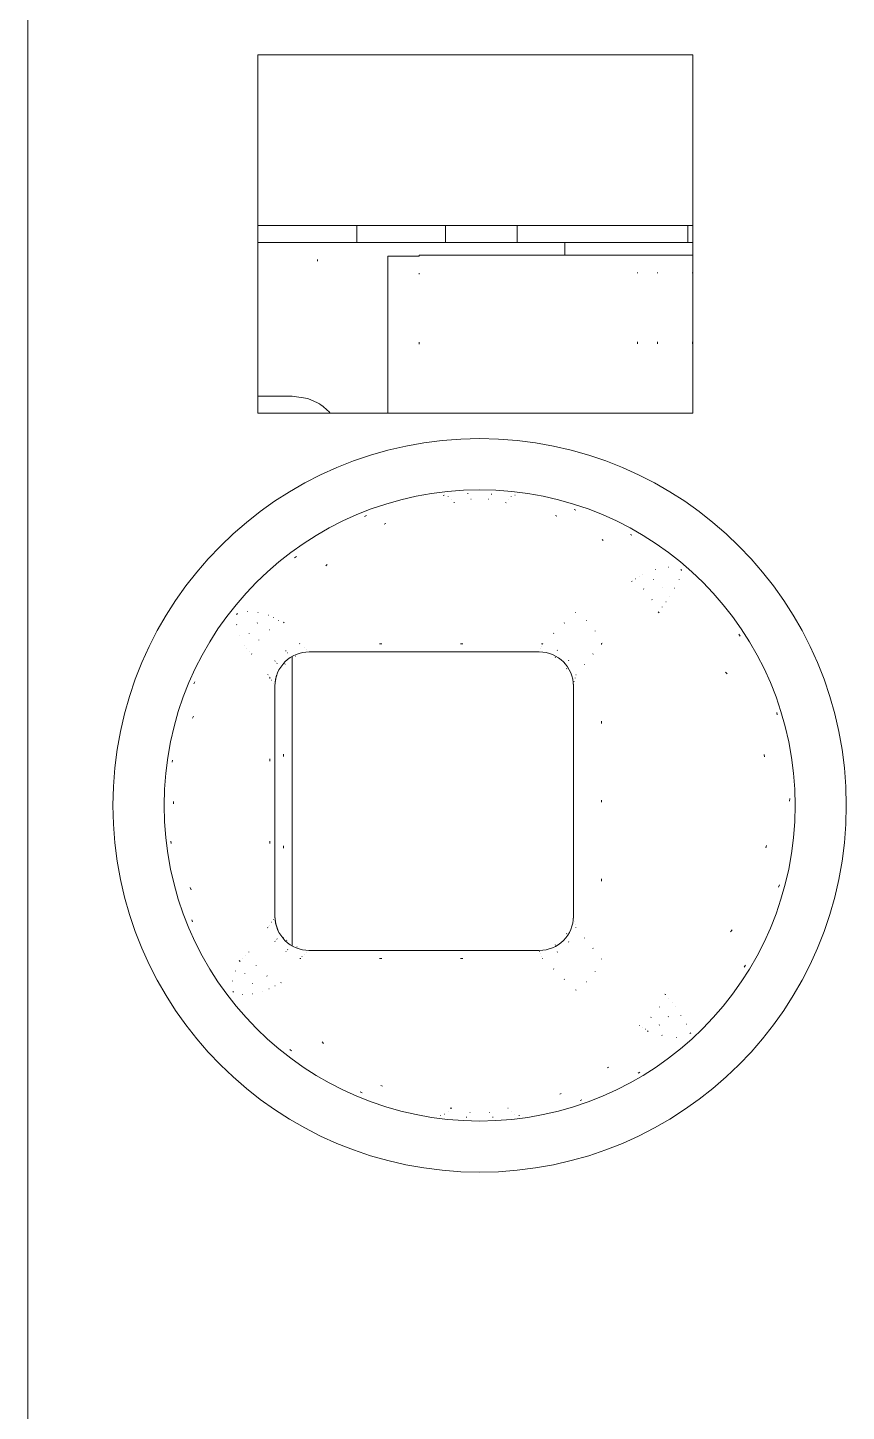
# Model space of a CAD drawing. Header units: inches. Extents: x 17 to 3130, y 15 to 659.
# Drawn here: x 1923.72 to 1928.52, y 209.36 to 217.47 of the extents above; entities that cross this region are included whole.
import ezdxf

# ---------------------------------------------------------------- set-up
doc = ezdxf.new("R2010")
doc.units = ezdxf.units.IN
doc.header["$MEASUREMENT"] = 0
doc.layers.add('Ebene 1', color=7, linetype='Continuous')

msp = doc.modelspace()

# ---------------------------------------------------------------- linework, layer by layer
at = {"layer": 'Ebene 1', "lineweight": 9}
for points in [[(1923.71809, 207.43981), (1923.71809, 207.43981), (1923.71809, 224.30911), (1923.71809, 224.30911)], [(1925.06809, 217.30921), (1925.06809, 217.30921), (1925.06809, 217.30921), (1925.06809, 217.30921)], [(1925.06809, 215.20921), (1925.06809, 215.20921), (1925.06809, 217.30921), (1925.06809, 217.30921)], [(1925.06809, 217.30921), (1925.06809, 217.30921), (1925.06809, 217.30921), (1925.06809, 217.30921)], [(1927.61809, 217.30921), (1927.61809, 217.30921), (1925.06809, 217.30921), (1925.06809, 217.30921)], [(1927.61809, 217.30921), (1927.61809, 217.30921), (1927.61809, 217.30921), (1927.61809, 217.30921)], [(1927.61809, 215.20921), (1927.61809, 215.20921), (1927.61809, 217.30921), (1927.61809, 217.30921)], [(1925.06809, 216.30921), (1925.06809, 216.30921), (1925.06809, 216.30921), (1925.06809, 216.30921)], [(1927.61809, 216.30921), (1927.61809, 216.30921), (1925.06809, 216.30921), (1925.06809, 216.30921)], [(1925.64849, 216.30921), (1925.64849, 216.30921), (1925.64849, 216.30921), (1925.64849, 216.30921)], [(1925.64849, 216.20911), (1925.64849, 216.20911), (1925.64849, 216.30921), (1925.64849, 216.30921)], [(1926.16809, 216.30921), (1926.16809, 216.30921), (1926.16809, 216.30921), (1926.16809, 216.30921)], [(1926.16809, 216.30921), (1926.16809, 216.30921), (1926.16809, 216.20911), (1926.16809, 216.20911)], [(1925.06809, 215.20921), (1925.06809, 215.20921), (1925.06809, 215.20921), (1925.06809, 215.20921)], [(1927.61809, 215.20921), (1927.61809, 215.20921), (1925.06809, 215.20921), (1925.06809, 215.20921)], [(1925.36809, 213.80921), (1925.36809, 213.80921), (1925.36809, 213.80921), (1925.36809, 213.80921)], [(1925.36809, 213.80921), (1925.36809, 213.80921), (1926.71799, 213.80921), (1926.71799, 213.80921)], [(1926.91809, 213.60921), (1926.91809, 213.71961), (1926.82859, 213.80921), (1926.71799, 213.80921)], [(1925.17059, 213.64101), (1925.17059, 213.64101), (1925.17799, 213.67181), (1925.17799, 213.67181)], [(1925.16809, 213.60951), (1925.16809, 213.60951), (1925.17059, 213.64101), (1925.17059, 213.64101)], [(1925.16809, 213.60951), (1925.16809, 213.60951), (1925.16809, 213.60951), (1925.16809, 213.60951)], [(1925.16809, 212.25881), (1925.16809, 212.25881), (1925.16809, 213.60951), (1925.16809, 213.60951)], [(1926.91809, 213.61791), (1926.91809, 213.61791), (1926.91809, 213.61791), (1926.91809, 213.61791)], [(1926.91809, 213.61791), (1926.91809, 213.61791), (1926.91819, 212.25031), (1926.91819, 212.25031)], [(1925.16809, 212.25881), (1925.16809, 212.25881), (1925.16809, 212.25881), (1925.16809, 212.25881)], [(1925.17289, 212.21561), (1925.17289, 212.21561), (1925.16809, 212.25881), (1925.16809, 212.25881)], [(1925.17289, 212.21561), (1925.17289, 212.21561), (1925.17289, 212.21561), (1925.17289, 212.21561)], [(1925.18679, 212.17451), (1925.18679, 212.17451), (1925.17289, 212.21561), (1925.17289, 212.21561)], [(1925.36799, 212.05921), (1925.36799, 212.05921), (1925.36799, 212.05921), (1925.36799, 212.05921)], [(1926.71799, 212.05921), (1926.71799, 212.05921), (1925.36799, 212.05921), (1925.36799, 212.05921)]]:
    msp.add_open_spline(points, degree=3, dxfattribs=at)
at = {"layer": 'Ebene 1', "color": 95, "lineweight": 9}
for points in [[(1926.58809, 216.30921), (1926.58809, 216.30921), (1926.58809, 216.30921), (1926.58809, 216.30921)], [(1926.58809, 216.20921), (1926.58809, 216.20921), (1926.58809, 216.30921), (1926.58809, 216.30921)], [(1927.58809, 216.30921), (1927.58809, 216.30921), (1927.58809, 216.30921), (1927.58809, 216.30921)], [(1927.58809, 216.20921), (1927.58809, 216.20921), (1927.58809, 216.30921), (1927.58809, 216.30921)]]:
    msp.add_open_spline(points, degree=3, dxfattribs=at)
at = {"layer": 'Ebene 1', "color": 30, "lineweight": 9}
for points in [[(1925.06809, 216.20921), (1925.06809, 216.20921), (1925.06809, 216.20921), (1925.06809, 216.20921)], [(1925.23689, 216.20921), (1925.23689, 216.20921), (1925.06809, 216.20921), (1925.06809, 216.20921)], [(1925.23689, 216.20921), (1925.23689, 216.20921), (1925.23689, 216.20921), (1925.23689, 216.20921)], [(1925.41809, 216.20921), (1925.41809, 216.20921), (1925.23689, 216.20921), (1925.23689, 216.20921)], [(1925.41809, 216.20921), (1925.41809, 216.20921), (1925.41809, 216.20921), (1925.41809, 216.20921)], [(1925.41809, 216.20921), (1925.41809, 216.20921), (1926.56809, 216.20921), (1926.56809, 216.20921)], [(1926.56809, 216.20921), (1926.56809, 216.20921), (1926.56809, 216.20921), (1926.56809, 216.20921)], [(1926.56809, 216.20921), (1926.56809, 216.20921), (1926.78019, 216.20921), (1926.78019, 216.20921)], [(1926.78019, 216.20921), (1926.78019, 216.20921), (1926.78019, 216.20921), (1926.78019, 216.20921)], [(1926.78019, 216.20921), (1926.78019, 216.20921), (1926.86809, 216.20921), (1926.86809, 216.20921)], [(1926.86809, 216.20921), (1926.86809, 216.20921), (1926.86809, 216.20921), (1926.86809, 216.20921)], [(1926.92129, 216.20921), (1926.92129, 216.20921), (1926.86809, 216.20921), (1926.86809, 216.20921)], [(1926.86809, 216.20921), (1926.86809, 216.20921), (1926.86809, 216.20921), (1926.86809, 216.20921)], [(1926.86809, 216.13411), (1926.86809, 216.13411), (1926.86809, 216.20921), (1926.86809, 216.20921)], [(1926.92129, 216.20921), (1926.92129, 216.20921), (1926.92129, 216.20921), (1926.92129, 216.20921)], [(1927.07309, 216.20921), (1927.07309, 216.20921), (1926.92129, 216.20921), (1926.92129, 216.20921)], [(1927.07309, 216.20921), (1927.07309, 216.20921), (1927.07309, 216.20921), (1927.07309, 216.20921)], [(1927.30019, 216.20921), (1927.30019, 216.20921), (1927.07309, 216.20921), (1927.07309, 216.20921)], [(1927.30019, 216.20921), (1927.30019, 216.20921), (1927.30019, 216.20921), (1927.30019, 216.20921)], [(1927.56799, 216.20921), (1927.56799, 216.20921), (1927.30019, 216.20921), (1927.30019, 216.20921)], [(1927.56799, 216.20921), (1927.56799, 216.20921), (1927.56799, 216.20921), (1927.56799, 216.20921)], [(1927.61809, 216.20921), (1927.61809, 216.20921), (1927.56799, 216.20921), (1927.56799, 216.20921)], [(1925.06809, 215.30921), (1925.06809, 215.30921), (1925.06809, 215.30921), (1925.06809, 215.30921)], [(1925.16509, 215.30921), (1925.16509, 215.30921), (1925.06809, 215.30921), (1925.06809, 215.30921)], [(1925.16509, 215.30921), (1925.16509, 215.30921), (1925.16509, 215.30921), (1925.16509, 215.30921)], [(1925.26809, 215.30921), (1925.26809, 215.30921), (1925.16509, 215.30921), (1925.16509, 215.30921)], [(1925.26809, 215.30921), (1925.26809, 215.30921), (1925.26809, 215.30921), (1925.26809, 215.30921)], [(1925.26809, 215.30921), (1925.26809, 215.30921), (1925.36029, 215.29461), (1925.36029, 215.29461)], [(1925.36029, 215.29461), (1925.36029, 215.29461), (1925.36029, 215.29461), (1925.36029, 215.29461)], [(1925.36029, 215.29461), (1925.36029, 215.29461), (1925.41809, 215.26901), (1925.41809, 215.26901)], [(1925.49169, 215.20921), (1925.47039, 215.23281), (1925.44569, 215.25311), (1925.41809, 215.26901)], [(1925.26809, 213.78241), (1925.26809, 213.78241), (1925.26809, 213.78241), (1925.26809, 213.78241)], [(1925.26809, 212.08591), (1925.26809, 212.08591), (1925.26809, 213.78241), (1925.26809, 213.78241)]]:
    msp.add_open_spline(points, degree=3, dxfattribs=at)
at = {"layer": 'Ebene 1', "color": 3, "lineweight": 9}
for points in [[(1925.41809, 216.10921), (1925.41809, 216.10921), (1925.41809, 216.10921), (1925.41809, 216.10921)], [(1925.41809, 216.10921), (1925.41809, 216.10921), (1925.41809, 216.09911), (1925.41809, 216.09911)], [(1926.01259, 216.02921), (1926.01259, 216.02921), (1926.01259, 216.02921), (1926.01259, 216.02921)], [(1926.01259, 216.02921), (1926.01259, 216.02921), (1926.01259, 216.02351), (1926.01259, 216.02351)], [(1927.29269, 216.03411), (1927.29269, 216.03411), (1927.29269, 216.03411), (1927.29269, 216.03411)], [(1927.29269, 216.03411), (1927.29269, 216.03411), (1927.29269, 216.02841), (1927.29269, 216.02841)], [(1927.40999, 216.03411), (1927.40999, 216.03411), (1927.40999, 216.03411), (1927.40999, 216.03411)], [(1927.40999, 216.03411), (1927.40999, 216.03411), (1927.40999, 216.02851), (1927.40999, 216.02851)], [(1927.61579, 216.03401), (1927.61579, 216.03401), (1927.61579, 216.03401), (1927.61579, 216.03401)], [(1927.61579, 216.03401), (1927.61579, 216.03401), (1927.61579, 216.02841), (1927.61579, 216.02841)], [(1926.01259, 215.62471), (1926.01259, 215.62471), (1926.01259, 215.62471), (1926.01259, 215.62471)], [(1926.01259, 215.62471), (1926.01259, 215.62471), (1926.01259, 215.61361), (1926.01259, 215.61361)], [(1927.29269, 215.62721), (1927.29269, 215.62721), (1927.29269, 215.62721), (1927.29269, 215.62721)], [(1927.29269, 215.62721), (1927.29269, 215.62721), (1927.29269, 215.61601), (1927.29269, 215.61601)], [(1927.40999, 215.62721), (1927.40999, 215.62721), (1927.40999, 215.62721), (1927.40999, 215.62721)], [(1927.40999, 215.62721), (1927.40999, 215.62721), (1927.40999, 215.61601), (1927.40999, 215.61601)], [(1927.61579, 215.62721), (1927.61579, 215.62721), (1927.61579, 215.62721), (1927.61579, 215.62721)], [(1927.61579, 215.62721), (1927.61579, 215.62721), (1927.61579, 215.61601), (1927.61579, 215.61601)], [(1926.16009, 214.72771), (1926.16009, 214.72771), (1926.15369, 214.72641), (1926.15369, 214.72641)], [(1926.16009, 214.72771), (1926.16009, 214.72771), (1926.16009, 214.72771), (1926.16009, 214.72771)], [(1926.16009, 214.72771), (1926.16009, 214.72771), (1926.16039, 214.72761), (1926.16039, 214.72761)], [(1926.18279, 214.71921), (1926.18279, 214.71921), (1926.18279, 214.71921), (1926.18279, 214.71921)], [(1926.18279, 214.71921), (1926.18279, 214.71921), (1926.18339, 214.71901), (1926.18339, 214.71901)], [(1926.20049, 214.70291), (1926.20049, 214.70291), (1926.20049, 214.70291), (1926.20049, 214.70291)], [(1926.20049, 214.70291), (1926.20049, 214.70291), (1926.20089, 214.70241), (1926.20089, 214.70241)], [(1926.30049, 214.73801), (1926.30049, 214.73801), (1926.29669, 214.73761), (1926.29669, 214.73761)], [(1926.31569, 214.70421), (1926.31569, 214.70421), (1926.31839, 214.70451), (1926.31839, 214.70451)], [(1926.41789, 214.70541), (1926.41789, 214.70541), (1926.41789, 214.70541), (1926.41789, 214.70541)], [(1926.41789, 214.70541), (1926.41789, 214.70541), (1926.42059, 214.70501), (1926.42059, 214.70501)], [(1926.43549, 214.73401), (1926.43549, 214.73401), (1926.43549, 214.73401), (1926.43549, 214.73401)], [(1926.43929, 214.73381), (1926.43929, 214.73381), (1926.43549, 214.73401), (1926.43549, 214.73401)], [(1926.53569, 214.70291), (1926.53569, 214.70291), (1926.53529, 214.70241), (1926.53529, 214.70241)], [(1926.55339, 214.71921), (1926.55339, 214.71921), (1926.55279, 214.71891), (1926.55279, 214.71891)], [(1926.57429, 214.72781), (1926.57429, 214.72781), (1926.57429, 214.72781), (1926.57429, 214.72781)], [(1926.57609, 214.72781), (1926.57609, 214.72781), (1926.57429, 214.72781), (1926.57429, 214.72781)], [(1926.57609, 214.72781), (1926.57609, 214.72781), (1926.57579, 214.72761), (1926.57579, 214.72761)], [(1926.21689, 214.68421), (1926.21689, 214.68421), (1926.21819, 214.68461), (1926.21819, 214.68461)], [(1926.21689, 214.68421), (1926.21689, 214.68421), (1926.21689, 214.68421), (1926.21689, 214.68421)], [(1926.21689, 214.68421), (1926.21689, 214.68421), (1926.22099, 214.68421), (1926.22099, 214.68421)], [(1926.51929, 214.68421), (1926.51929, 214.68421), (1926.51929, 214.68421), (1926.51929, 214.68421)], [(1926.51929, 214.68421), (1926.51929, 214.68421), (1926.52329, 214.68341), (1926.52329, 214.68341)], [(1926.92239, 214.64321), (1926.92239, 214.64321), (1926.92239, 214.64321), (1926.92239, 214.64321)], [(1926.93179, 214.64051), (1926.93179, 214.64051), (1926.92239, 214.64321), (1926.92239, 214.64321)], [(1925.70509, 214.60801), (1925.70509, 214.60801), (1925.69289, 214.60321), (1925.69289, 214.60321)], [(1925.80819, 214.55841), (1925.80819, 214.55841), (1925.81869, 214.56281), (1925.81869, 214.56281)], [(1926.81309, 214.60861), (1926.81309, 214.60861), (1926.81309, 214.60861), (1926.81309, 214.60861)], [(1926.81309, 214.60861), (1926.81309, 214.60861), (1926.82089, 214.60541), (1926.82089, 214.60541)], [(1927.08599, 214.46741), (1927.08599, 214.46741), (1927.08599, 214.46741), (1927.08599, 214.46741)], [(1927.08599, 214.46741), (1927.08599, 214.46741), (1927.09309, 214.46281), (1927.09309, 214.46281)], [(1927.25229, 214.49821), (1927.25229, 214.49821), (1927.25229, 214.49821), (1927.25229, 214.49821)], [(1927.26109, 214.49391), (1927.26109, 214.49391), (1927.25229, 214.49821), (1927.25229, 214.49821)], [(1925.29379, 214.36911), (1925.29379, 214.36911), (1925.28339, 214.36111), (1925.28339, 214.36111)], [(1925.46599, 214.31361), (1925.46599, 214.31361), (1925.47399, 214.32201), (1925.47399, 214.32201)], [(1927.47769, 214.30681), (1927.47769, 214.30681), (1927.47549, 214.30681), (1927.47549, 214.30681)], [(1927.26239, 214.22441), (1927.26239, 214.22441), (1927.25779, 214.22191), (1927.25779, 214.22191)], [(1927.26239, 214.22441), (1927.26239, 214.22441), (1927.26239, 214.22441), (1927.26239, 214.22441)], [(1927.26239, 214.22441), (1927.26239, 214.22441), (1927.26329, 214.22381), (1927.26329, 214.22381)], [(1927.28309, 214.23821), (1927.28309, 214.23821), (1927.28239, 214.23781), (1927.28239, 214.23781)], [(1927.30349, 214.25201), (1927.30349, 214.25201), (1927.30289, 214.25161), (1927.30289, 214.25161)], [(1927.32359, 214.26541), (1927.32359, 214.26541), (1927.32339, 214.26521), (1927.32339, 214.26521)], [(1927.38669, 214.23421), (1927.38669, 214.23421), (1927.38669, 214.23421), (1927.38669, 214.23421)], [(1927.38849, 214.23321), (1927.38849, 214.23321), (1927.38669, 214.23421), (1927.38669, 214.23421)], [(1927.39989, 214.29301), (1927.39989, 214.29301), (1927.39789, 214.29241), (1927.39789, 214.29241)], [(1927.53849, 214.23501), (1927.53849, 214.23501), (1927.53789, 214.23351), (1927.53789, 214.23351)], [(1927.54849, 214.29201), (1927.54849, 214.29201), (1927.54849, 214.29201), (1927.54849, 214.29201)], [(1927.55239, 214.28901), (1927.55239, 214.28901), (1927.54849, 214.29201), (1927.54849, 214.29201)], [(1927.55149, 214.28971), (1927.55149, 214.28971), (1927.55149, 214.28971), (1927.55149, 214.28971)], [(1927.55239, 214.28901), (1927.55239, 214.28901), (1927.55149, 214.28971), (1927.55149, 214.28971)], [(1927.55239, 214.28901), (1927.55239, 214.28901), (1927.55239, 214.28901), (1927.55239, 214.28901)], [(1927.55239, 214.28901), (1927.55239, 214.28901), (1927.55279, 214.28841), (1927.55279, 214.28841)], [(1927.32809, 214.17811), (1927.32809, 214.17811), (1927.32809, 214.17811), (1927.32809, 214.17811)], [(1927.32809, 214.17811), (1927.32809, 214.17811), (1927.32999, 214.17681), (1927.32999, 214.17681)], [(1927.43999, 214.18931), (1927.43999, 214.18931), (1927.43999, 214.18931), (1927.43999, 214.18931)], [(1927.44119, 214.18781), (1927.44119, 214.18781), (1927.43999, 214.18931), (1927.43999, 214.18931)], [(1927.48319, 214.13241), (1927.48319, 214.13241), (1927.48319, 214.13241), (1927.48319, 214.13241)], [(1927.48369, 214.13161), (1927.48369, 214.13161), (1927.48319, 214.13241), (1927.48319, 214.13241)], [(1927.51209, 214.18321), (1927.51209, 214.18321), (1927.51139, 214.18191), (1927.51139, 214.18191)], [(1927.37829, 214.11701), (1927.37829, 214.11701), (1927.37829, 214.11701), (1927.37829, 214.11701)], [(1927.37829, 214.11701), (1927.37829, 214.11701), (1927.37929, 214.11501), (1927.37929, 214.11501)], [(1927.43789, 214.07221), (1927.43789, 214.07221), (1927.43849, 214.07301), (1927.43849, 214.07301)], [(1927.46069, 214.10171), (1927.46069, 214.10171), (1927.46119, 214.10241), (1927.46119, 214.10241)], [(1924.94319, 213.97031), (1924.94319, 213.97031), (1924.94319, 213.97031), (1924.94319, 213.97031)], [(1924.94359, 213.96851), (1924.94359, 213.96851), (1924.94319, 213.97031), (1924.94319, 213.97031)], [(1924.94729, 214.03281), (1924.94729, 214.03281), (1924.94349, 214.02761), (1924.94349, 214.02761)], [(1924.94729, 214.03281), (1924.94729, 214.03281), (1924.94789, 214.03341), (1924.94789, 214.03341)], [(1925.00479, 214.04681), (1925.00479, 214.04681), (1925.00479, 214.04681), (1925.00479, 214.04681)], [(1925.00479, 214.04681), (1925.00479, 214.04681), (1925.00639, 214.04671), (1925.00639, 214.04671)], [(1925.06359, 213.97811), (1925.06359, 213.97811), (1925.06539, 213.97931), (1925.06539, 213.97931)], [(1925.06739, 214.04071), (1925.06739, 214.04071), (1925.06739, 214.04071), (1925.06739, 214.04071)], [(1925.06739, 214.04071), (1925.06739, 214.04071), (1925.06909, 214.04061), (1925.06909, 214.04061)], [(1925.12909, 214.02541), (1925.12909, 214.02541), (1925.12909, 214.02541), (1925.12909, 214.02541)], [(1925.12909, 214.02541), (1925.12909, 214.02541), (1925.12949, 214.02521), (1925.12949, 214.02521)], [(1925.15859, 214.01001), (1925.15859, 214.01001), (1925.15859, 214.01001), (1925.15859, 214.01001)], [(1925.15859, 214.01001), (1925.15859, 214.01001), (1925.15929, 214.00961), (1925.15929, 214.00961)], [(1925.18849, 213.99451), (1925.18849, 213.99451), (1925.18849, 213.99451), (1925.18849, 213.99451)], [(1925.18849, 213.99451), (1925.18849, 213.99451), (1925.18939, 213.99421), (1925.18939, 213.99421)], [(1925.21889, 213.97881), (1925.21889, 213.97881), (1925.22189, 213.98361), (1925.22189, 213.98361)], [(1926.86629, 213.97941), (1926.86629, 213.97941), (1926.86459, 213.97781), (1926.86459, 213.97781)], [(1926.92949, 214.03991), (1926.92949, 214.03991), (1926.92859, 214.03921), (1926.92859, 214.03921)], [(1926.92949, 214.03991), (1926.92949, 214.03991), (1926.92949, 214.03991), (1926.92949, 214.03991)], [(1926.92949, 214.03991), (1926.92949, 214.03991), (1926.93039, 214.03941), (1926.93039, 214.03941)], [(1926.99519, 213.99361), (1926.99519, 213.99361), (1926.99519, 213.99361), (1926.99519, 213.99361)], [(1926.99519, 213.99361), (1926.99519, 213.99361), (1926.99699, 213.99231), (1926.99699, 213.99231)], [(1927.41529, 214.04311), (1927.41529, 214.04311), (1927.41569, 214.04351), (1927.41569, 214.04351)], [(1927.41529, 214.04311), (1927.41529, 214.04311), (1927.41529, 214.04311), (1927.41529, 214.04311)], [(1927.41529, 214.04311), (1927.41529, 214.04311), (1927.42129, 214.03881), (1927.42129, 214.03881)], [(1924.96019, 213.90601), (1924.96019, 213.90601), (1924.96019, 213.90601), (1924.96019, 213.90601)], [(1924.96069, 213.90441), (1924.96069, 213.90441), (1924.96019, 213.90601), (1924.96019, 213.90601)], [(1925.01659, 213.91741), (1925.01659, 213.91741), (1925.01739, 213.91951), (1925.01739, 213.91951)], [(1925.13579, 213.93761), (1925.13579, 213.93761), (1925.13789, 213.93881), (1925.13789, 213.93881)], [(1926.80219, 213.91821), (1926.80219, 213.91821), (1926.80049, 213.91641), (1926.80049, 213.91641)], [(1927.04539, 213.93261), (1927.04539, 213.93261), (1927.04539, 213.93261), (1927.04539, 213.93261)], [(1927.04539, 213.93261), (1927.04539, 213.93261), (1927.04639, 213.93061), (1927.04639, 213.93061)], [(1927.88689, 213.91241), (1927.88689, 213.91241), (1927.88689, 213.91241), (1927.88689, 213.91241)], [(1927.89529, 213.90121), (1927.89529, 213.90121), (1927.88689, 213.91241), (1927.88689, 213.91241)], [(1924.98649, 213.84561), (1924.98649, 213.84561), (1924.98649, 213.84561), (1924.98649, 213.84561)], [(1924.98699, 213.84471), (1924.98699, 213.84471), (1924.98649, 213.84561), (1924.98649, 213.84561)], [(1924.98699, 213.84471), (1924.98699, 213.84471), (1924.98729, 213.84571), (1924.98729, 213.84571)], [(1924.98699, 213.84471), (1924.98699, 213.84471), (1924.98699, 213.84471), (1924.98699, 213.84471)], [(1924.98699, 213.84471), (1924.98699, 213.84471), (1924.98719, 213.84461), (1924.98719, 213.84461)], [(1925.00129, 213.82921), (1925.00129, 213.82921), (1925.00129, 213.82921), (1925.00129, 213.82921)], [(1925.00129, 213.82921), (1925.00129, 213.82921), (1925.00169, 213.82881), (1925.00169, 213.82881)], [(1925.01599, 213.81341), (1925.01599, 213.81341), (1925.01599, 213.81341), (1925.01599, 213.81341)], [(1925.01599, 213.81341), (1925.01599, 213.81341), (1925.01639, 213.81301), (1925.01639, 213.81301)], [(1925.07309, 213.87721), (1925.07309, 213.87721), (1925.07429, 213.87931), (1925.07429, 213.87931)], [(1925.23069, 213.81501), (1925.23069, 213.81501), (1925.23299, 213.81601), (1925.23299, 213.81601)], [(1925.31259, 213.85771), (1925.31259, 213.85771), (1925.31259, 213.85771), (1925.31259, 213.85771)], [(1925.31389, 213.85601), (1925.31389, 213.85601), (1925.31259, 213.85771), (1925.31259, 213.85771)], [(1925.34049, 213.83391), (1925.34049, 213.83391), (1925.34049, 213.83391), (1925.34049, 213.83391)], [(1925.34089, 213.83361), (1925.34089, 213.83361), (1925.34049, 213.83391), (1925.34049, 213.83391)], [(1925.35459, 213.82211), (1925.35459, 213.82211), (1925.35459, 213.82211), (1925.35459, 213.82211)], [(1925.35489, 213.82181), (1925.35489, 213.82181), (1925.35459, 213.82211), (1925.35459, 213.82211)], [(1925.36789, 213.80961), (1925.36789, 213.80961), (1925.36789, 213.80961), (1925.36789, 213.80961)], [(1925.36809, 213.80941), (1925.36809, 213.80941), (1925.36789, 213.80961), (1925.36789, 213.80961)], [(1925.78189, 213.85601), (1925.78189, 213.85601), (1925.78189, 213.85601), (1925.78189, 213.85601)], [(1925.79479, 213.85601), (1925.79479, 213.85601), (1925.78189, 213.85601), (1925.78189, 213.85601)], [(1926.25649, 213.85601), (1926.25649, 213.85601), (1926.25649, 213.85601), (1926.25649, 213.85601)], [(1926.26929, 213.85601), (1926.26929, 213.85601), (1926.25649, 213.85601), (1926.25649, 213.85601)], [(1926.72449, 213.82921), (1926.72449, 213.82921), (1926.72449, 213.82881), (1926.72449, 213.82881)], [(1926.73099, 213.84271), (1926.73099, 213.84271), (1926.73079, 213.84241), (1926.73079, 213.84241)], [(1926.73089, 213.85601), (1926.73089, 213.85601), (1926.73089, 213.85601), (1926.73089, 213.85601)], [(1926.73729, 213.85601), (1926.73729, 213.85601), (1926.73089, 213.85601), (1926.73089, 213.85601)], [(1926.73729, 213.85601), (1926.73729, 213.85601), (1926.73719, 213.85581), (1926.73719, 213.85581)], [(1926.73729, 213.85601), (1926.73729, 213.85601), (1926.73729, 213.85601), (1926.73729, 213.85601)], [(1926.73729, 213.85601), (1926.73729, 213.85601), (1926.73849, 213.85541), (1926.73849, 213.85541)], [(1926.82249, 213.81861), (1926.82249, 213.81861), (1926.82249, 213.81861), (1926.82249, 213.81861)], [(1926.82249, 213.81861), (1926.82249, 213.81861), (1926.82489, 213.81741), (1926.82489, 213.81741)], [(1927.08249, 213.85881), (1927.08249, 213.85881), (1927.08709, 213.86121), (1927.08709, 213.86121)], [(1927.08249, 213.85881), (1927.08249, 213.85881), (1927.08249, 213.85881), (1927.08249, 213.85881)], [(1927.08249, 213.85881), (1927.08249, 213.85881), (1927.08249, 213.85241), (1927.08249, 213.85241)], [(1925.03079, 213.79761), (1925.03079, 213.79761), (1925.03129, 213.79861), (1925.03129, 213.79861)], [(1925.03079, 213.79761), (1925.03079, 213.79761), (1925.03079, 213.79761), (1925.03079, 213.79761)], [(1925.03079, 213.79761), (1925.03079, 213.79761), (1925.03209, 213.79571), (1925.03209, 213.79571)], [(1925.16809, 213.75441), (1925.16809, 213.75441), (1925.16939, 213.75661), (1925.16939, 213.75661)], [(1925.17979, 213.74121), (1925.17979, 213.74121), (1925.18099, 213.74341), (1925.18099, 213.74341)], [(1925.22589, 213.73741), (1925.22589, 213.73741), (1925.22719, 213.73911), (1925.22719, 213.73911)], [(1925.24219, 213.80361), (1925.24219, 213.80361), (1925.24439, 213.80461), (1925.24439, 213.80461)], [(1925.28879, 213.78361), (1925.28879, 213.78361), (1925.29099, 213.78441), (1925.29099, 213.78441)], [(1926.81059, 213.77761), (1926.81059, 213.77761), (1926.81059, 213.77761), (1926.81059, 213.77761)], [(1926.81319, 213.77661), (1926.81319, 213.77661), (1926.81059, 213.77761), (1926.81059, 213.77761)], [(1926.88939, 213.75981), (1926.88939, 213.75981), (1926.88939, 213.75981), (1926.88939, 213.75981)], [(1926.88939, 213.75981), (1926.88939, 213.75981), (1926.89059, 213.75761), (1926.89059, 213.75761)], [(1926.98219, 213.73521), (1926.98219, 213.73521), (1926.98349, 213.73691), (1926.98349, 213.73691)], [(1927.03199, 213.79661), (1927.03199, 213.79661), (1927.03339, 213.79821), (1927.03339, 213.79821)], [(1925.12579, 213.67481), (1925.12579, 213.67481), (1925.12649, 213.67581), (1925.12649, 213.67581)], [(1925.12979, 213.66981), (1925.12979, 213.66981), (1925.12979, 213.66981), (1925.12979, 213.66981)], [(1925.12979, 213.66981), (1925.12979, 213.66981), (1925.12999, 213.66961), (1925.12999, 213.66961)], [(1925.13409, 213.66481), (1925.13409, 213.66481), (1925.13409, 213.66481), (1925.13409, 213.66481)], [(1925.13409, 213.66481), (1925.13409, 213.66481), (1925.13419, 213.66461), (1925.13419, 213.66461)], [(1925.13839, 213.65961), (1925.13839, 213.65961), (1925.13889, 213.66071), (1925.13889, 213.66071)], [(1925.13839, 213.65961), (1925.13839, 213.65961), (1925.13839, 213.65961), (1925.13839, 213.65961)], [(1925.13839, 213.65961), (1925.13839, 213.65961), (1925.13839, 213.65311), (1925.13839, 213.65311)], [(1925.13839, 213.65961), (1925.13839, 213.65961), (1925.13839, 213.65961), (1925.13839, 213.65961)], [(1925.13839, 213.65961), (1925.13839, 213.65961), (1925.13849, 213.65941), (1925.13849, 213.65941)], [(1925.17799, 213.67181), (1925.17799, 213.67181), (1925.17869, 213.67261), (1925.17869, 213.67261)], [(1926.87819, 213.71281), (1926.87819, 213.71281), (1926.87819, 213.71281), (1926.87819, 213.71281)], [(1926.87929, 213.71021), (1926.87929, 213.71021), (1926.87819, 213.71281), (1926.87819, 213.71281)], [(1926.92799, 213.65561), (1926.92799, 213.65561), (1926.92809, 213.65621), (1926.92809, 213.65621)], [(1926.93299, 213.67481), (1926.93299, 213.67481), (1926.93369, 213.67551), (1926.93369, 213.67551)], [(1927.80989, 213.69121), (1927.80989, 213.69121), (1927.80989, 213.69121), (1927.80989, 213.69121)], [(1927.80989, 213.69121), (1927.80989, 213.69121), (1927.81949, 213.68011), (1927.81949, 213.68011)], [(1924.69899, 213.63301), (1924.69899, 213.63301), (1924.69279, 213.62151), (1924.69279, 213.62151)], [(1925.14849, 213.64341), (1925.14849, 213.64341), (1925.14849, 213.64341), (1925.14849, 213.64341)], [(1925.14849, 213.64341), (1925.14849, 213.64341), (1925.14879, 213.64291), (1925.14879, 213.64291)], [(1925.15869, 213.62681), (1925.15869, 213.62681), (1925.15869, 213.62681), (1925.15869, 213.62681)], [(1925.15869, 213.62681), (1925.15869, 213.62681), (1925.15909, 213.62641), (1925.15909, 213.62641)], [(1926.91759, 213.61921), (1926.91759, 213.61921), (1926.91759, 213.61921), (1926.91759, 213.61921)], [(1926.91809, 213.61791), (1926.91809, 213.61791), (1926.91759, 213.61921), (1926.91759, 213.61921)], [(1926.91809, 213.61791), (1926.91809, 213.61791), (1926.91819, 213.61821), (1926.91819, 213.61821)], [(1926.92299, 213.63661), (1926.92299, 213.63661), (1926.92319, 213.63721), (1926.92319, 213.63721)], [(1924.68469, 213.42021), (1924.68469, 213.42021), (1924.69049, 213.43301), (1924.69049, 213.43301)], [(1927.08249, 213.40271), (1927.08249, 213.40271), (1927.08249, 213.40271), (1927.08249, 213.40271)], [(1927.08249, 213.40271), (1927.08249, 213.40271), (1927.08249, 213.39021), (1927.08249, 213.39021)], [(1928.10999, 213.45301), (1928.10999, 213.45301), (1928.10999, 213.45301), (1928.10999, 213.45301)], [(1928.11249, 213.43941), (1928.11249, 213.43941), (1928.10999, 213.45301), (1928.10999, 213.45301)], [(1924.56819, 213.17481), (1924.56819, 213.17481), (1924.56599, 213.16201), (1924.56599, 213.16201)], [(1925.13839, 213.18261), (1925.13839, 213.18261), (1925.13839, 213.18261), (1925.13839, 213.18261)], [(1925.13839, 213.18261), (1925.13839, 213.18261), (1925.13839, 213.16941), (1925.13839, 213.16941)], [(1925.21749, 213.21021), (1925.21749, 213.21021), (1925.21749, 213.21021), (1925.21749, 213.21021)], [(1925.21759, 213.19571), (1925.21759, 213.19571), (1925.21749, 213.21021), (1925.21749, 213.21021)], [(1928.03559, 213.20741), (1928.03559, 213.20741), (1928.03559, 213.20741), (1928.03559, 213.20741)], [(1928.03559, 213.20741), (1928.03559, 213.20741), (1928.03919, 213.19341), (1928.03919, 213.19341)], [(1924.57249, 212.91841), (1924.57249, 212.91841), (1924.57279, 212.93261), (1924.57279, 212.93261)], [(1927.08249, 212.94041), (1927.08249, 212.94041), (1927.08249, 212.94041), (1927.08249, 212.94041)], [(1927.08249, 212.94041), (1927.08249, 212.94041), (1927.08249, 212.92791), (1927.08249, 212.92791)], [(1928.18579, 212.93501), (1928.18579, 212.93501), (1928.18699, 212.94901), (1928.18699, 212.94901)], [(1924.55799, 212.69901), (1924.55799, 212.69901), (1924.55799, 212.69901), (1924.55799, 212.69901)], [(1924.55799, 212.69901), (1924.55799, 212.69901), (1924.56019, 212.68621), (1924.56019, 212.68621)], [(1925.13839, 212.69891), (1925.13839, 212.69891), (1925.13839, 212.69891), (1925.13839, 212.69891)], [(1925.13839, 212.69891), (1925.13839, 212.69891), (1925.13839, 212.68581), (1925.13839, 212.68581)], [(1925.21749, 212.67261), (1925.21749, 212.67261), (1925.21749, 212.67261), (1925.21749, 212.67261)], [(1925.21749, 212.65791), (1925.21749, 212.65791), (1925.21749, 212.67261), (1925.21749, 212.67261)], [(1928.04929, 212.67441), (1928.04929, 212.67441), (1928.04619, 212.66001), (1928.04619, 212.66001)], [(1924.67179, 212.42801), (1924.67179, 212.42801), (1924.67179, 212.42801), (1924.67179, 212.42801)], [(1924.67729, 212.41511), (1924.67729, 212.41511), (1924.67179, 212.42801), (1924.67179, 212.42801)], [(1927.08249, 212.47811), (1927.08249, 212.47811), (1927.08249, 212.47811), (1927.08249, 212.47811)], [(1927.08249, 212.47811), (1927.08249, 212.47811), (1927.08249, 212.46551), (1927.08249, 212.46551)], [(1928.12109, 212.42981), (1928.12109, 212.42981), (1928.12609, 212.44281), (1928.12609, 212.44281)], [(1924.68089, 212.23841), (1924.68089, 212.23841), (1924.68089, 212.23841), (1924.68089, 212.23841)], [(1924.68089, 212.23841), (1924.68089, 212.23841), (1924.68509, 212.22621), (1924.68509, 212.22621)], [(1925.12589, 212.19361), (1925.12589, 212.19361), (1925.12429, 212.19161), (1925.12429, 212.19161)], [(1925.12999, 212.19861), (1925.12999, 212.19861), (1925.12989, 212.19861), (1925.12989, 212.19861)], [(1925.13419, 212.20361), (1925.13419, 212.20361), (1925.13409, 212.20361), (1925.13409, 212.20361)], [(1925.14879, 212.22541), (1925.14879, 212.22541), (1925.14859, 212.22481), (1925.14859, 212.22481)], [(1925.15889, 212.24181), (1925.15889, 212.24181), (1925.15869, 212.24141), (1925.15869, 212.24141)], [(1925.16809, 212.25881), (1925.16809, 212.25881), (1925.16799, 212.25841), (1925.16799, 212.25841)], [(1926.91819, 212.25031), (1926.91819, 212.25031), (1926.91759, 212.24901), (1926.91759, 212.24901)], [(1926.92299, 212.23161), (1926.92299, 212.23161), (1926.92299, 212.23161), (1926.92299, 212.23161)], [(1926.92309, 212.23121), (1926.92309, 212.23121), (1926.92299, 212.23161), (1926.92299, 212.23161)], [(1926.92799, 212.21281), (1926.92799, 212.21281), (1926.92799, 212.21281), (1926.92799, 212.21281)], [(1926.92809, 212.21221), (1926.92809, 212.21221), (1926.92799, 212.21281), (1926.92799, 212.21281)], [(1926.93299, 212.19361), (1926.93299, 212.19361), (1926.93239, 212.19241), (1926.93239, 212.19241)], [(1926.93299, 212.19381), (1926.93299, 212.19381), (1926.93299, 212.19381), (1926.93299, 212.19381)], [(1926.93299, 212.19361), (1926.93299, 212.19361), (1926.93299, 212.19381), (1926.93299, 212.19381)], [(1925.16809, 212.11401), (1925.16809, 212.11401), (1925.16809, 212.11401), (1925.16809, 212.11401)], [(1925.16939, 212.11181), (1925.16939, 212.11181), (1925.16809, 212.11401), (1925.16809, 212.11401)], [(1925.17979, 212.12701), (1925.17979, 212.12701), (1925.17979, 212.12701), (1925.17979, 212.12701)], [(1925.18099, 212.12481), (1925.18099, 212.12481), (1925.17979, 212.12701), (1925.17979, 212.12701)], [(1925.21749, 212.13481), (1925.21749, 212.13481), (1925.21749, 212.13481), (1925.21749, 212.13481)], [(1925.21749, 212.12751), (1925.21749, 212.12751), (1925.21749, 212.13481), (1925.21749, 212.13481)], [(1925.23529, 212.11901), (1925.23529, 212.11901), (1925.23529, 212.11901), (1925.23529, 212.11901)], [(1925.23669, 212.11751), (1925.23669, 212.11751), (1925.23529, 212.11901), (1925.23529, 212.11901)], [(1926.87939, 212.15801), (1926.87939, 212.15801), (1926.87819, 212.15561), (1926.87819, 212.15561)], [(1926.89059, 212.11081), (1926.89059, 212.11081), (1926.88939, 212.10851), (1926.88939, 212.10851)], [(1926.98219, 212.13301), (1926.98219, 212.13301), (1926.98219, 212.13301), (1926.98219, 212.13301)], [(1926.98349, 212.13141), (1926.98349, 212.13141), (1926.98219, 212.13301), (1926.98219, 212.13301)], [(1927.84879, 212.17951), (1927.84879, 212.17951), (1927.83969, 212.16801), (1927.83969, 212.16801)], [(1924.99769, 212.03221), (1924.99769, 212.03221), (1924.99719, 212.03161), (1924.99719, 212.03161)], [(1925.01469, 212.05001), (1925.01469, 212.05001), (1925.01449, 212.04981), (1925.01449, 212.04981)], [(1925.23079, 212.05341), (1925.23079, 212.05341), (1925.23079, 212.05341), (1925.23079, 212.05341)], [(1925.23309, 212.05221), (1925.23309, 212.05221), (1925.23079, 212.05341), (1925.23079, 212.05341)], [(1925.24219, 212.06481), (1925.24219, 212.06481), (1925.24219, 212.06481), (1925.24219, 212.06481)], [(1925.24439, 212.06361), (1925.24439, 212.06361), (1925.24219, 212.06481), (1925.24219, 212.06481)], [(1925.29549, 212.08001), (1925.29549, 212.08001), (1925.29549, 212.08001), (1925.29549, 212.08001)], [(1925.29739, 212.07951), (1925.29739, 212.07951), (1925.29549, 212.08001), (1925.29549, 212.08001)], [(1925.32539, 212.02361), (1925.32539, 212.02361), (1925.32539, 212.02361), (1925.32539, 212.02361)], [(1925.32639, 212.02311), (1925.32639, 212.02311), (1925.32539, 212.02361), (1925.32539, 212.02361)], [(1925.32639, 212.02311), (1925.32639, 212.02311), (1925.32669, 212.02331), (1925.32669, 212.02331)], [(1925.34049, 212.03461), (1925.34049, 212.03461), (1925.34079, 212.03481), (1925.34079, 212.03481)], [(1925.35459, 212.04621), (1925.35459, 212.04621), (1925.35499, 212.04661), (1925.35499, 212.04661)], [(1925.36719, 212.05921), (1925.36719, 212.05921), (1925.36719, 212.05921), (1925.36719, 212.05921)], [(1925.36799, 212.05881), (1925.36799, 212.05881), (1925.36719, 212.05921), (1925.36719, 212.05921)], [(1926.71799, 212.05281), (1926.71799, 212.05281), (1926.71799, 212.05281), (1926.71799, 212.05281)], [(1926.71799, 212.05281), (1926.71799, 212.05281), (1926.71819, 212.05261), (1926.71819, 212.05261)], [(1926.72449, 212.03951), (1926.72449, 212.03951), (1926.72449, 212.03951), (1926.72449, 212.03951)], [(1926.72449, 212.03951), (1926.72449, 212.03951), (1926.72459, 212.03921), (1926.72459, 212.03921)], [(1926.73089, 212.02601), (1926.73089, 212.02601), (1926.73089, 212.02601), (1926.73089, 212.02601)], [(1926.73089, 212.02601), (1926.73089, 212.02601), (1926.73099, 212.02561), (1926.73099, 212.02561)], [(1926.81319, 212.09161), (1926.81319, 212.09161), (1926.81059, 212.09071), (1926.81059, 212.09071)], [(1926.82479, 212.05081), (1926.82479, 212.05081), (1926.82249, 212.04981), (1926.82249, 212.04981)], [(1927.03199, 212.07181), (1927.03199, 212.07181), (1927.03199, 212.07181), (1927.03199, 212.07181)], [(1927.03339, 212.07001), (1927.03339, 212.07001), (1927.03199, 212.07181), (1927.03199, 212.07181)], [(1924.95829, 212.00101), (1924.95829, 212.00101), (1924.95829, 212.00101), (1924.95829, 212.00101)], [(1924.96289, 211.99581), (1924.96289, 211.99581), (1924.95829, 212.00101), (1924.95829, 212.00101)], [(1924.96289, 211.99581), (1924.96289, 211.99581), (1924.96259, 211.99511), (1924.96259, 211.99511)], [(1924.96289, 211.99581), (1924.96289, 211.99581), (1924.96289, 211.99581), (1924.96289, 211.99581)], [(1924.96289, 211.99581), (1924.96289, 211.99581), (1924.96339, 211.99481), (1924.96339, 211.99481)], [(1924.98049, 212.01421), (1924.98049, 212.01421), (1924.97999, 212.01361), (1924.97999, 212.01361)], [(1925.05709, 211.97041), (1925.05709, 211.97041), (1925.05709, 211.97041), (1925.05709, 211.97041)], [(1925.05819, 211.96821), (1925.05819, 211.96821), (1925.05709, 211.97041), (1925.05709, 211.97041)], [(1925.31289, 212.01281), (1925.31289, 212.01281), (1925.31289, 212.01281), (1925.31289, 212.01281)], [(1925.31379, 212.01221), (1925.31379, 212.01221), (1925.31289, 212.01281), (1925.31289, 212.01281)], [(1925.31379, 212.01221), (1925.31379, 212.01221), (1925.32039, 212.01231), (1925.32039, 212.01231)], [(1925.31379, 212.01221), (1925.31379, 212.01221), (1925.31379, 212.01221), (1925.31379, 212.01221)], [(1925.78189, 212.01231), (1925.78189, 212.01231), (1925.78189, 212.01231), (1925.78189, 212.01231)], [(1925.78189, 212.01231), (1925.78189, 212.01231), (1925.79479, 212.01231), (1925.79479, 212.01231)], [(1926.25649, 212.01231), (1926.25649, 212.01231), (1926.26929, 212.01241), (1926.26929, 212.01241)], [(1926.25649, 212.01231), (1926.25649, 212.01231), (1926.25649, 212.01231), (1926.25649, 212.01231)], [(1926.73729, 212.01231), (1926.73729, 212.01231), (1926.73729, 212.01231), (1926.73729, 212.01231)], [(1926.73729, 212.01231), (1926.73729, 212.01231), (1926.73819, 212.01141), (1926.73819, 212.01141)], [(1926.80059, 211.95181), (1926.80059, 211.95181), (1926.80059, 211.95181), (1926.80059, 211.95181)], [(1926.80059, 211.95181), (1926.80059, 211.95181), (1926.80219, 211.95011), (1926.80219, 211.95011)], [(1927.08189, 212.01041), (1927.08189, 212.01041), (1927.08189, 212.01041), (1927.08189, 212.01041)], [(1927.08249, 212.00961), (1927.08249, 212.00961), (1927.08189, 212.01041), (1927.08189, 212.01041)], [(1927.08249, 212.00961), (1927.08249, 212.00961), (1927.08209, 212.00861), (1927.08209, 212.00861)], [(1927.91919, 211.96161), (1927.91919, 211.96161), (1927.92689, 211.97311), (1927.92689, 211.97311)], [(1924.91889, 211.88001), (1924.91889, 211.88001), (1924.91839, 211.87841), (1924.91839, 211.87841)], [(1924.93749, 211.93981), (1924.93749, 211.93981), (1924.93699, 211.93821), (1924.93699, 211.93821)], [(1924.99089, 211.92441), (1924.99089, 211.92441), (1924.99089, 211.92441), (1924.99089, 211.92441)], [(1924.99089, 211.92441), (1924.99089, 211.92441), (1924.99159, 211.92251), (1924.99159, 211.92251)], [(1925.03539, 211.86441), (1925.03539, 211.86441), (1925.03539, 211.86441), (1925.03539, 211.86441)], [(1925.03539, 211.86441), (1925.03539, 211.86441), (1925.03709, 211.86301), (1925.03709, 211.86301)], [(1925.11959, 211.90981), (1925.11959, 211.90981), (1925.11959, 211.90981), (1925.11959, 211.90981)], [(1925.12179, 211.90871), (1925.12179, 211.90871), (1925.11959, 211.90981), (1925.11959, 211.90981)], [(1925.20169, 211.86941), (1925.20169, 211.86941), (1925.20169, 211.86941), (1925.20169, 211.86941)], [(1925.20279, 211.86881), (1925.20279, 211.86881), (1925.20169, 211.86941), (1925.20169, 211.86941)], [(1925.20279, 211.86881), (1925.20279, 211.86881), (1925.20219, 211.86861), (1925.20219, 211.86861)], [(1925.20279, 211.86881), (1925.20279, 211.86881), (1925.20429, 211.87081), (1925.20429, 211.87081)], [(1926.86459, 211.89051), (1926.86459, 211.89051), (1926.86459, 211.89051), (1926.86459, 211.89051)], [(1926.86459, 211.89051), (1926.86459, 211.89051), (1926.86629, 211.88881), (1926.86629, 211.88881)], [(1926.99709, 211.87591), (1926.99709, 211.87591), (1926.99519, 211.87461), (1926.99519, 211.87461)], [(1927.04639, 211.93781), (1927.04639, 211.93781), (1927.04539, 211.93581), (1927.04539, 211.93581)], [(1924.92009, 211.81921), (1924.92009, 211.81921), (1924.92009, 211.81921), (1924.92009, 211.81921)], [(1924.92009, 211.81921), (1924.92009, 211.81921), (1924.92429, 211.81421), (1924.92429, 211.81421)], [(1924.97699, 211.80181), (1924.97699, 211.80181), (1924.97529, 211.80171), (1924.97529, 211.80171)], [(1925.03849, 211.80521), (1925.03849, 211.80521), (1925.03679, 211.80521), (1925.03679, 211.80521)], [(1925.09779, 211.81641), (1925.09779, 211.81641), (1925.09709, 211.81621), (1925.09709, 211.81621)], [(1925.13339, 211.83401), (1925.13339, 211.83401), (1925.13239, 211.83361), (1925.13239, 211.83361)], [(1925.16839, 211.85161), (1925.16839, 211.85161), (1925.16739, 211.85101), (1925.16739, 211.85101)], [(1926.92949, 211.82831), (1926.92949, 211.82831), (1926.92949, 211.82831), (1926.92949, 211.82831)], [(1926.92949, 211.82831), (1926.92949, 211.82831), (1926.93459, 211.82551), (1926.93459, 211.82551)], [(1927.45409, 211.80361), (1927.45409, 211.80361), (1927.45409, 211.80361), (1927.45409, 211.80361)], [(1927.45929, 211.80091), (1927.45929, 211.80091), (1927.45409, 211.80361), (1927.45409, 211.80361)], [(1927.45929, 211.80091), (1927.45929, 211.80091), (1927.45869, 211.79991), (1927.45869, 211.79991)], [(1927.42309, 211.72911), (1927.42309, 211.72911), (1927.42209, 211.72711), (1927.42209, 211.72711)], [(1927.47789, 211.77781), (1927.47789, 211.77781), (1927.47789, 211.77781), (1927.47789, 211.77781)], [(1927.47829, 211.77711), (1927.47829, 211.77711), (1927.47789, 211.77781), (1927.47789, 211.77781)], [(1927.49689, 211.75421), (1927.49689, 211.75421), (1927.49689, 211.75421), (1927.49689, 211.75421)], [(1927.49739, 211.75361), (1927.49739, 211.75361), (1927.49689, 211.75421), (1927.49689, 211.75421)], [(1927.51589, 211.73081), (1927.51589, 211.73081), (1927.51589, 211.73081), (1927.51589, 211.73081)], [(1927.51609, 211.73041), (1927.51609, 211.73041), (1927.51589, 211.73081), (1927.51589, 211.73081)], [(1927.30599, 211.61961), (1927.30599, 211.61961), (1927.30599, 211.61961), (1927.30599, 211.61961)], [(1927.30599, 211.61961), (1927.30599, 211.61961), (1927.30639, 211.61951), (1927.30639, 211.61951)], [(1927.37369, 211.66721), (1927.37369, 211.66721), (1927.37189, 211.66591), (1927.37189, 211.66591)], [(1927.41999, 211.62151), (1927.41999, 211.62151), (1927.42179, 211.62241), (1927.42179, 211.62241)], [(1927.47319, 211.66941), (1927.47319, 211.66941), (1927.47449, 211.67101), (1927.47449, 211.67101)], [(1927.54779, 211.67961), (1927.54779, 211.67961), (1927.54779, 211.67961), (1927.54779, 211.67961)], [(1927.54859, 211.67831), (1927.54859, 211.67831), (1927.54779, 211.67961), (1927.54779, 211.67961)], [(1927.57929, 211.62781), (1927.57929, 211.62781), (1927.57929, 211.62781), (1927.57929, 211.62781)], [(1927.57999, 211.62641), (1927.57999, 211.62641), (1927.57929, 211.62781), (1927.57929, 211.62781)], [(1927.32249, 211.60901), (1927.32249, 211.60901), (1927.32249, 211.60901), (1927.32249, 211.60901)], [(1927.32249, 211.60901), (1927.32249, 211.60901), (1927.32299, 211.60861), (1927.32299, 211.60861)], [(1927.33909, 211.59831), (1927.33909, 211.59831), (1927.33909, 211.59831), (1927.33909, 211.59831)], [(1927.33909, 211.59831), (1927.33909, 211.59831), (1927.33959, 211.59801), (1927.33959, 211.59801)], [(1927.35599, 211.58741), (1927.35599, 211.58741), (1927.35279, 211.58421), (1927.35279, 211.58421)], [(1927.35599, 211.58741), (1927.35599, 211.58741), (1927.35679, 211.58781), (1927.35679, 211.58781)], [(1927.35599, 211.58741), (1927.35599, 211.58741), (1927.35599, 211.58741), (1927.35599, 211.58741)], [(1927.35599, 211.58741), (1927.35599, 211.58741), (1927.35709, 211.58701), (1927.35709, 211.58701)], [(1927.43629, 211.56161), (1927.43629, 211.56161), (1927.43629, 211.56161), (1927.43629, 211.56161)], [(1927.43629, 211.56161), (1927.43629, 211.56161), (1927.43849, 211.56091), (1927.43849, 211.56091)], [(1927.51959, 211.54861), (1927.51959, 211.54861), (1927.52199, 211.54881), (1927.52199, 211.54881)], [(1927.60089, 211.57141), (1927.60089, 211.57141), (1927.60569, 211.57651), (1927.60569, 211.57651)], [(1927.60089, 211.57141), (1927.60089, 211.57141), (1927.60129, 211.57211), (1927.60129, 211.57211)], [(1925.25469, 211.47901), (1925.25469, 211.47901), (1925.25469, 211.47901), (1925.25469, 211.47901)], [(1925.25469, 211.47901), (1925.25469, 211.47901), (1925.26509, 211.47081), (1925.26509, 211.47081)], [(1925.44569, 211.52301), (1925.44569, 211.52301), (1925.44569, 211.52301), (1925.44569, 211.52301)], [(1925.45349, 211.51431), (1925.45349, 211.51431), (1925.44569, 211.52301), (1925.44569, 211.52301)], [(1927.12389, 211.37541), (1927.12389, 211.37541), (1927.11679, 211.37051), (1927.11679, 211.37051)], [(1927.29769, 211.34041), (1927.29769, 211.34041), (1927.30649, 211.34541), (1927.30649, 211.34541)], [(1925.66819, 211.22941), (1925.66819, 211.22941), (1925.66819, 211.22941), (1925.66819, 211.22941)], [(1925.66819, 211.22941), (1925.66819, 211.22941), (1925.68019, 211.22381), (1925.68019, 211.22381)], [(1925.78819, 211.26801), (1925.78819, 211.26801), (1925.78819, 211.26801), (1925.78819, 211.26801)], [(1925.79879, 211.26321), (1925.79879, 211.26321), (1925.78819, 211.26801), (1925.78819, 211.26801)], [(1926.84589, 211.22081), (1926.84589, 211.22081), (1926.83789, 211.21751), (1926.83789, 211.21751)], [(1926.19549, 211.13541), (1926.19549, 211.13541), (1926.19549, 211.13541), (1926.19549, 211.13541)], [(1926.20119, 211.13411), (1926.20119, 211.13411), (1926.19549, 211.13541), (1926.19549, 211.13541)], [(1926.20119, 211.13411), (1926.20119, 211.13411), (1926.20099, 211.13381), (1926.20099, 211.13381)], [(1926.20119, 211.13411), (1926.20119, 211.13411), (1926.20119, 211.13411), (1926.20119, 211.13411)], [(1926.20119, 211.13411), (1926.20119, 211.13411), (1926.20579, 211.13411), (1926.20579, 211.13411)], [(1926.53499, 211.13421), (1926.53499, 211.13421), (1926.53349, 211.13361), (1926.53349, 211.13361)], [(1926.53499, 211.13421), (1926.53499, 211.13421), (1926.53499, 211.13421), (1926.53499, 211.13421)], [(1926.53499, 211.13421), (1926.53499, 211.13421), (1926.53519, 211.13381), (1926.53519, 211.13381)], [(1926.95839, 211.17861), (1926.95839, 211.17861), (1926.96789, 211.18241), (1926.96789, 211.18241)], [(1926.13859, 211.09121), (1926.13859, 211.09121), (1926.13859, 211.09121), (1926.13859, 211.09121)], [(1926.13859, 211.09121), (1926.13859, 211.09121), (1926.14059, 211.09121), (1926.14059, 211.09121)], [(1926.16369, 211.09941), (1926.16369, 211.09941), (1926.16299, 211.09921), (1926.16299, 211.09921)], [(1926.18339, 211.11561), (1926.18339, 211.11561), (1926.18279, 211.11521), (1926.18279, 211.11521)], [(1926.28949, 211.08151), (1926.28949, 211.08151), (1926.28949, 211.08151), (1926.28949, 211.08151)], [(1926.28949, 211.08151), (1926.28949, 211.08151), (1926.29369, 211.08131), (1926.29369, 211.08131)], [(1926.31009, 211.10901), (1926.31009, 211.10901), (1926.31009, 211.10901), (1926.31009, 211.10901)], [(1926.31309, 211.10881), (1926.31309, 211.10881), (1926.31009, 211.10901), (1926.31009, 211.10901)], [(1926.42599, 211.10941), (1926.42599, 211.10941), (1926.42309, 211.10901), (1926.42309, 211.10901)], [(1926.44259, 211.08111), (1926.44259, 211.08111), (1926.44669, 211.08141), (1926.44669, 211.08141)], [(1926.55279, 211.11581), (1926.55279, 211.11581), (1926.55279, 211.11581), (1926.55279, 211.11581)], [(1926.55279, 211.11581), (1926.55279, 211.11581), (1926.55329, 211.11521), (1926.55329, 211.11521)], [(1926.57239, 211.09941), (1926.57239, 211.09941), (1926.57239, 211.09941), (1926.57239, 211.09941)], [(1926.57239, 211.09941), (1926.57239, 211.09941), (1926.57309, 211.09921), (1926.57309, 211.09921)], [(1926.59759, 211.09121), (1926.59759, 211.09121), (1926.60259, 211.09241), (1926.60259, 211.09241)]]:
    msp.add_open_spline(points, degree=3, dxfattribs=at)
at = {"layer": 'Ebene 1', "color": 253, "lineweight": 9}
for points in [[(1925.82939, 216.12921), (1925.82939, 216.12921), (1925.82939, 216.12921), (1925.82939, 216.12921)], [(1925.82939, 216.12921), (1925.82939, 216.12921), (1925.82939, 215.20901), (1925.82939, 215.20901)], [(1925.82939, 216.12921), (1925.82939, 216.12921), (1925.82939, 216.12921), (1925.82939, 216.12921)], [(1925.82939, 216.12921), (1925.82939, 216.12921), (1925.87699, 216.12921), (1925.87699, 216.12921)], [(1925.87699, 216.12921), (1925.87699, 216.12921), (1925.87699, 216.12921), (1925.87699, 216.12921)], [(1925.87699, 216.12921), (1925.87699, 216.12921), (1926.01259, 216.12921), (1926.01259, 216.12921)], [(1926.01259, 216.13421), (1926.01259, 216.13421), (1926.01259, 216.13421), (1926.01259, 216.13421)], [(1927.29269, 216.13421), (1927.29269, 216.13421), (1926.01259, 216.13421), (1926.01259, 216.13421)], [(1926.01259, 216.13421), (1926.01259, 216.13421), (1926.01259, 216.13421), (1926.01259, 216.13421)], [(1926.01259, 216.13421), (1926.01259, 216.13421), (1926.01259, 216.12921), (1926.01259, 216.12921)], [(1927.29269, 216.13421), (1927.29269, 216.13421), (1927.29269, 216.13421), (1927.29269, 216.13421)], [(1927.36969, 216.13421), (1927.36969, 216.13421), (1927.29269, 216.13421), (1927.29269, 216.13421)], [(1927.36969, 216.13421), (1927.36969, 216.13421), (1927.36969, 216.13421), (1927.36969, 216.13421)], [(1927.40999, 216.13421), (1927.40999, 216.13421), (1927.36969, 216.13421), (1927.36969, 216.13421)], [(1927.40999, 216.13421), (1927.40999, 216.13421), (1927.40999, 216.13421), (1927.40999, 216.13421)], [(1927.40999, 216.13421), (1927.40999, 216.13421), (1927.61579, 216.13421), (1927.61579, 216.13421)], [(1927.61579, 216.13421), (1927.61579, 216.13421), (1927.61579, 216.13421), (1927.61579, 216.13421)], [(1927.61579, 216.13421), (1927.61579, 216.13421), (1927.61699, 216.13421), (1927.61699, 216.13421)], [(1927.61699, 216.13421), (1927.61699, 216.13421), (1927.61699, 216.13421), (1927.61699, 216.13421)], [(1927.61699, 216.13421), (1927.61699, 216.13421), (1927.61809, 216.13421), (1927.61809, 216.13421)]]:
    msp.add_open_spline(points, degree=3, dxfattribs=at)
at = {"layer": 'Ebene 1', "lineweight": 9}
for points, knots in [([(1926.36809, 215.05921), (1925.18069, 215.05921), (1924.21809, 214.09661), (1924.21799, 212.90921), (1924.21799, 212.90921), (1924.21809, 211.72181), (1925.18069, 210.75901), (1926.36809, 210.75921), (1926.36809, 210.75921), (1927.55549, 210.75921), (1928.51809, 211.72171), (1928.51809, 212.90921), (1928.51809, 212.90921), (1928.51809, 214.09661), (1927.55559, 215.05921), (1926.36809, 215.05921)], [0, 0, 0, 0, 0.25, 0.25, 0.25, 0.25, 0.5, 0.5, 0.5, 0.5, 0.75, 0.75, 0.75, 0.75, 1, 1, 1, 1]), ([(1926.36809, 214.75921), (1925.34639, 214.75921), (1924.51799, 213.93081), (1924.51799, 212.90921), (1924.51799, 212.90921), (1924.51799, 211.88741), (1925.34639, 211.05911), (1926.36809, 211.05911), (1926.36809, 211.05911), (1927.38979, 211.05911), (1928.21809, 211.88741), (1928.21809, 212.90921), (1928.21809, 212.90921), (1928.21809, 213.93081), (1927.38979, 214.75921), (1926.36809, 214.75921)], [0, 0, 0, 0, 0.25, 0.25, 0.25, 0.25, 0.5, 0.5, 0.5, 0.5, 0.75, 0.75, 0.75, 0.75, 1, 1, 1, 1]), ([(1925.36809, 213.80921), (1925.31499, 213.80921), (1925.26419, 213.78801), (1925.22669, 213.75061), (1925.22669, 213.75061), (1925.18919, 213.71301), (1925.16809, 213.66221), (1925.16809, 213.60921)], [0, 0, 0, 0, 0.5, 0.5, 0.5, 0.5, 1, 1, 1, 1]), ([(1925.16809, 212.25911), (1925.16809, 212.20611), (1925.18919, 212.15521), (1925.22669, 212.11771), (1925.22669, 212.11771), (1925.26419, 212.08021), (1925.31509, 212.05921), (1925.36799, 212.05921)], [0, 0, 0, 0, 0.5, 0.5, 0.5, 0.5, 1, 1, 1, 1]), ([(1926.71799, 212.05921), (1926.77109, 212.05921), (1926.82209, 212.08021), (1926.85959, 212.11771), (1926.85959, 212.11771), (1926.89699, 212.15521), (1926.91809, 212.20611), (1926.91809, 212.25911)], [0, 0, 0, 0, 0.5, 0.5, 0.5, 0.5, 1, 1, 1, 1])]:
    msp.add_open_spline(points, degree=3, knots=knots, dxfattribs=at)

doc.saveas('drawing.dxf')
